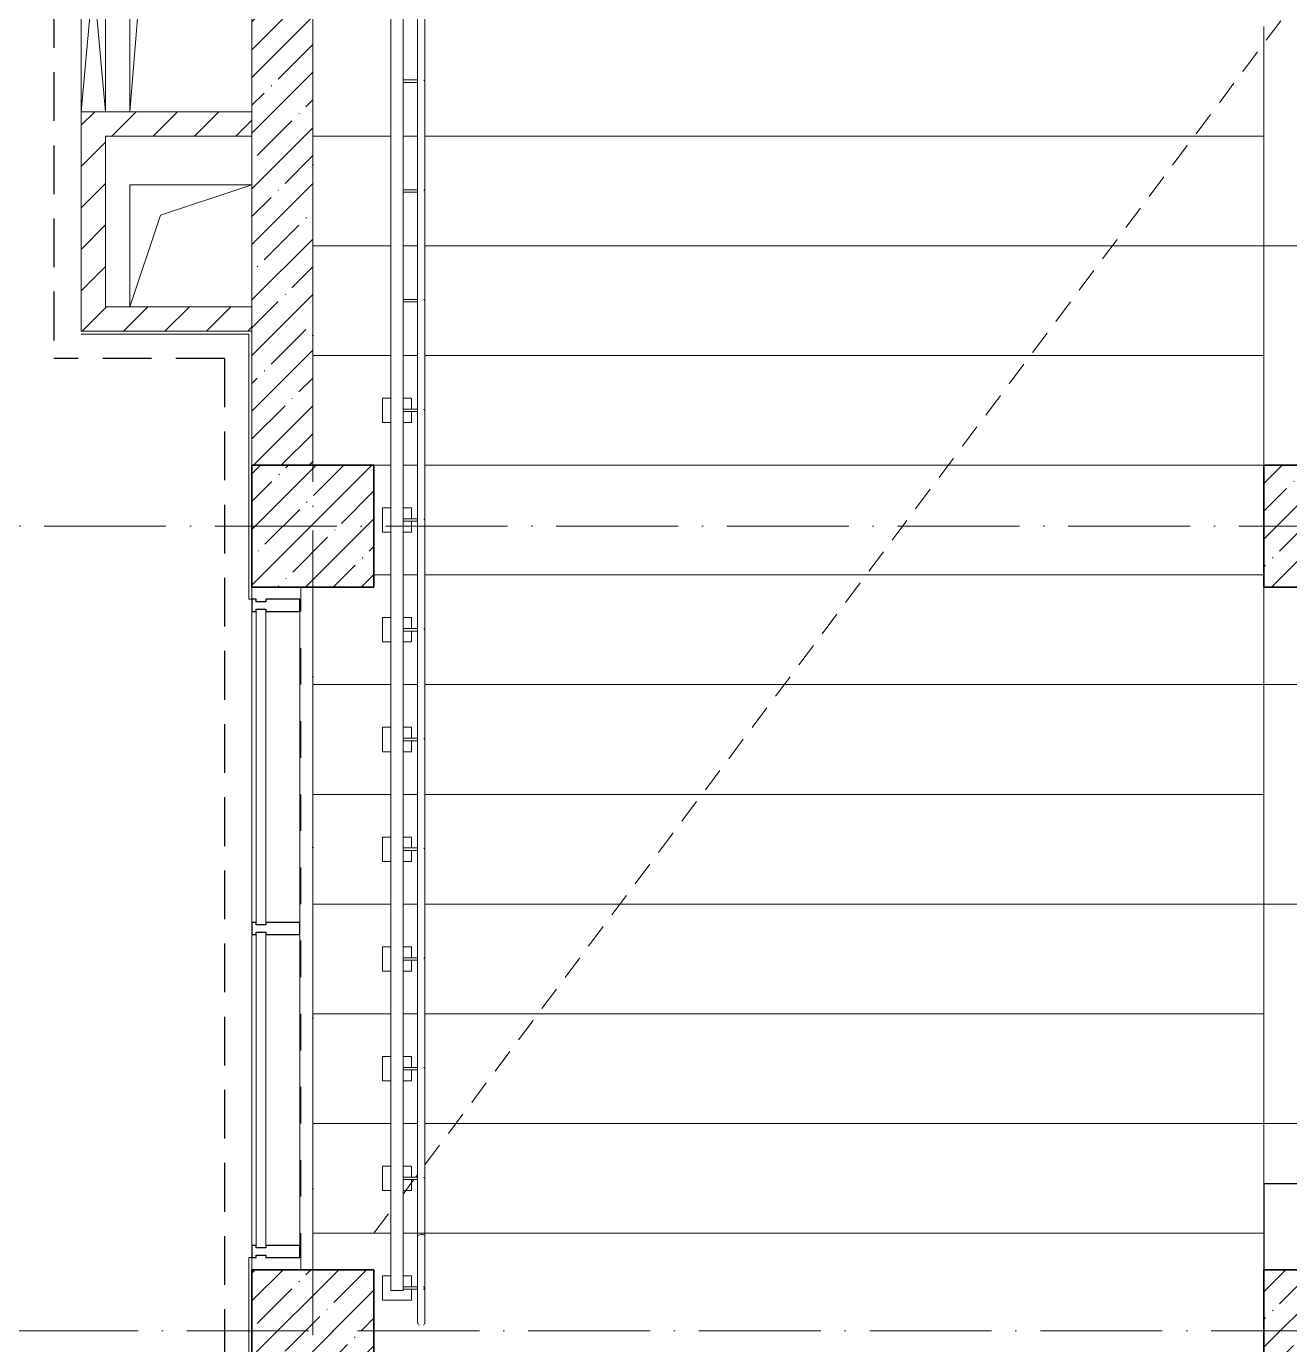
# Model space of a CAD drawing. Header units: millimetres. Extents: x -213536 to 1564669, y -45299 to 942238.
# Drawn here: x -199592 to -194411, y 199870 to 205277 of the extents above; entities that cross this region are included whole.
import ezdxf

# ---------------------------------------------------------------- set-up
doc = ezdxf.new("R2010")
doc.units = ezdxf.units.MM
for name, pattern in [('200_ШТРИХ_ш1п0_6_', [160, 100, -60]), ('50_200_ШТРИХ_1Т_ш5_п1_п1_', [700, 500, -100, 0, -100]), ('Штрих короткий', [300, 150, -150]), ('Штриховая _2 мм - 1 мм_', [300, 200, -100])]:
    doc.linetypes.add(name, pattern=pattern)
for name, color, linetype, lineweight in [('0-1', 7, 'Continuous', 5), ('0-2', 7, 'Continuous', 9), ('Импосты витража', 7, 'Continuous', 9), ('Импосты витража-1', 7, 'Continuous', 25), ('Контуры', 7, 'Continuous', 9), ('Линии подступенков', 7, 'Continuous', 9), ('Линии свеса', 7, 'Continuous', 9), ('Линии-1', 7, '200_ШТРИХ_ш1п0_6_', 9), ('Несущие колонны', 7, 'Continuous', 9), ('Несущие колонны-1', 7, 'Continuous', 35), ('Обобщенные модели', 7, 'Continuous', 9), ('Ограждение', 7, 'Continuous', 9), ('Оси-2', 7, '50_200_ШТРИХ_1Т_ш5_п1_п1_', 9), ('Остекление-1', 7, 'Continuous', 9), ('Перемычка-1', 7, 'Штрих короткий', 9), ('Стены-1', 7, 'Continuous', 13), ('Штриховка разреза-1', 7, 'Continuous', 9), ('Элементы узлов', 7, 'Continuous', 9)]:
    doc.layers.add(name, color=color, linetype=linetype, lineweight=lineweight)
doc.layers.add('СТ-1_1', color=7, linetype='Штриховая _2 мм - 1 мм_', lineweight=90, true_color=0x888888)
doc.layers.get('0-2').off()
pattern_1 = [(45, (0, 0), (-114.0493, 114.0493), []), (45, (114.05, 0), (-114.0493, 114.0493), [201.612, -40.322, 3.353, -36.97])]
pattern_2 = [(45, (0, 0), (-84.8528, 84.8528), [])]

# ---------------------------------------------------------------- blocks, each defined once
blk = doc.blocks.new('BSC_Колонна _Прямоугольная - 500х500-V116-АИ2_02_План отделки стен 2-го этажа _Часть 2_')
at = {"layer": 'Несущие колонны'}
h = blk.add_hatch(dxfattribs=at)
h.set_pattern_fill('FP_115', color=256, style=0, pattern_type=2)
h.set_pattern_definition([(45, (-12200, -19300), (-114.0493, 114.0493), []), (45, (-12085.95, -19300), (-114.0493, 114.0493), [201.612, -40.322, 3.353, -36.97])])
h.paths.add_polyline_path([(-250, -250), (250, -250), (250, 250), (-250, 250)], flags=0)
at = {"layer": 'Несущие колонны-1'}
for p, q in [((250, 250), (-250, 250)), ((-250, 250), (-250, -250)), ((250, -250), (250, 250)), ((-250, -250), (250, -250))]:
    blk.add_line(p, q, dxfattribs=at)
blk = doc.blocks.new('BSC_Колонна _Прямоугольная - 500х700-V121-АИ2_02_План отделки стен 2-го этажа _Часть 2_')
at = {"layer": 'Несущие колонны'}
h = blk.add_hatch(dxfattribs=at)
h.set_pattern_fill('FP_120', color=256, style=0, pattern_type=2)
h.set_pattern_definition([(315, (-19300, 16450), (114.0493, 114.0493), []), (315, (-19300, 16335.95), (114.0493, 114.0493), [201.612, -40.322, 3.353, -36.97])])
h.paths.add_polyline_path([(-250, 350), (-250, -350), (250, -350), (250, 350)], flags=0)
at = {"layer": 'Несущие колонны-1'}
for p, q in [((250, 350), (-250, 350)), ((-250, 350), (-250, -350)), ((250, -350), (250, 350)), ((-250, -350), (250, -350))]:
    blk.add_line(p, q, dxfattribs=at)
blk = doc.blocks.new('BSC_Колонна _Прямоугольная - 500х700-V145-АИ2_02_План отделки стен 2-го этажа _Часть 2_')
at = {"layer": 'Несущие колонны'}
h = blk.add_hatch(dxfattribs=at)
h.set_pattern_fill('FP_145', color=256, style=0, pattern_type=2)
h.set_pattern_definition([(315, (-16000, 16450), (114.0493, 114.0493), []), (315, (-16000, 16335.95), (114.0493, 114.0493), [201.612, -40.322, 3.353, -36.97])])
h.paths.add_polyline_path([(-250, 350), (-250, -350), (250, -350), (250, 350), (201.6, 350)], flags=0)
at = {"layer": 'Несущие колонны-1'}
for p, q in [((250, 350), (-250, 350)), ((-250, 350), (-250, -350)), ((250, -350), (250, 350)), ((-250, -350), (250, -350))]:
    blk.add_line(p, q, dxfattribs=at)
blk = doc.blocks.new('PNS_Панель прямоугольная2 - Нр_Стекло - 40мм-28950638-АИ2_02_План отделки стен 2-го этажа _Часть 2_')
at = {"layer": 'Остекление-1'}
for p, q in [((-637.5, 40), (637.5, 40)), ((-647.5, 0), (647.5, 0)), ((637.5, 0), (-637.5, 0))]:
    blk.add_line(p, q, dxfattribs=at)
blk = doc.blocks.new('Прямоугольный импост - Импост структурный с накладкой - 180мм-27189186-АИ2_02_План отделки стен 2-го этажа _Часть 2_')
at = {"layer": 'Импосты витража'}
for p, q in [((11950, 17675), (11950, 18950)), ((12147, 17675), (12147, 18950))]:
    blk.add_line(p, q, dxfattribs=at)
blk = doc.blocks.new('Прямоугольный импост - Импост структурный с накладкой - 180мм-26943387-АИ2_02_План отделки стен 2-го этажа _Часть 2_')
at = {"layer": 'Импосты витража-1'}
for p, q in [((-25, 0), (-25, 17)), ((-25, 17), (25, 17)), ((-15, 0), (-25, 0)), ((-15, -40), (-15, 0)), ((25, 0), (15, 0)), ((15, 0), (15, -40)), ((25, 17), (25, 0)), ((-25, -180), (-25, -40)), ((-25, -40), (-15, -40)), ((15, -40), (25, -40)), ((25, -40), (25, -180)), ((25, -180), (-25, -180))]:
    blk.add_line(p, q, dxfattribs=at)
blk = doc.blocks.new('AR_Отверстие прямоугольное _в плите_ - AR_Отверстие прямоугольное _в плите_-V231-АИ2_02_План отделки стен 2-го этажа _Часть 2_')
at = {"layer": 'Обобщенные модели'}
for p, q in [((250, 250), (-250, 250)), ((-250, 250), (-250, -250)), ((-125, 125), (250, 250)), ((-250, -250), (-125, 125))]:
    blk.add_line(p, q, dxfattribs=at)
blk = doc.blocks.new('AR_Отверстие прямоугольное _в плите_ - AR_Отверстие прямоугольное _в плите_-30552711-АИ2_02_План отделки стен 2-го этажа _Часть 2_')
at = {"layer": 'Обобщенные модели'}
for p, q in [((250, 550), (-250, 550)), ((-250, 550), (-250, -550)), ((-166.7, 466.7), (250, 550)), ((-250, -550), (-166.7, 466.7))]:
    blk.add_line(p, q, dxfattribs=at)
blk = doc.blocks.new('Ограждение_СКБ_Подвал1 - 145_Ограждение_СКБ_Актовый-27248847-АИ2_02_План отделки стен 2-го этажа _Часть 2_')
at = {"layer": 'Ограждение'}
for p, q in [((-200, 25), (12160, 25)), ((12160, 25), (12160, -25)), ((12160, -25), (-200, -25))]:
    blk.add_line(p, q, dxfattribs=at)
blk = doc.blocks.new('О_Полоса_Трапеция прямоугольная_Прокат_ГОСТ 1032 - Крепежная пластина 2-27249182-АИ2_02_План отделки стен 2-го этажа _Часть 2_')
at = {"layer": 'Ограждение'}
for p, q in [((0, 60), (0, 25)), ((100, 60), (0, 60)), ((100, 25), (100, 60)), ((0, -25), (0, -60)), ((100, -60), (100, -25)), ((45.2, -60), (0, -60)), ((100, -60), (54.8, -60))]:
    blk.add_line(p, q, dxfattribs=at)
blk = doc.blocks.new('О_Полоса_Трапеция прямоугольная_Прокат_ГОСТ 1032 - Крепежная пластина 2-V258-АИ2_02_План отделки стен 2-го этажа _Часть 2_')
at = {"layer": 'Ограждение'}
for p, q in [((0, 60), (0, 25)), ((100, 60), (0, 60)), ((100, -60), (100, 60)), ((0, -25), (0, -60)), ((45.2, -60), (0, -60)), ((100, -60), (54.8, -60))]:
    blk.add_line(p, q, dxfattribs=at)
blk = doc.blocks.new('О_Кронштейн_Форма Г_Круг_ГОСТ 25903 - О_Кронштейн_Форма Г_Круг_ГОСТ 2590-2006 2-33587490-АИ2_02_План отделки стен 2-го этажа _Часть 2_')
at = {"layer": 'Ограждение'}
for p, q in [((12627.5, 16180), (12570, 16180)), ((12570, 16170), (12627.5, 16170))]:
    blk.add_line(p, q, dxfattribs=at)
at = {"layer": 'Ограждение', "flags": 128}
for points in [[(12627.5, 16180), (12628.5, 16180), (12629.5, 16180)], [(12629.8, 16170), (12628.8, 16170), (12627.8, 16170), (12627.5, 16170)], [(12653.7, 16179.9), (12653.9, 16179.8), (12654.1, 16179.7), (12654.3, 16179.7), (12654.4, 16179.6), (12654.6, 16179.5), (12654.8, 16179.4), (12655, 16179.3), (12655.2, 16179.2), (12655.3, 16179.1), (12655.5, 16179), (12655.6, 16178.9), (12655.8, 16178.8), (12655.9, 16178.6), (12656.1, 16178.5), (12656.2, 16178.3), (12656.4, 16178.2), (12656.5, 16178), (12656.6, 16177.9), (12656.7, 16177.7), (12656.8, 16177.5), (12656.9, 16177.4), (12657, 16177.2), (12657.1, 16177), (12657.2, 16176.8), (12657.2, 16176.6), (12657.3, 16176.4), (12657.3, 16176.2), (12657.4, 16176), (12657.4, 16175.8), (12657.5, 16175.7), (12657.5, 16175.5), (12657.5, 16175.3), (12657.5, 16175.1), (12657.5, 16175)], [(12657.5, 16175), (12657.5, 16174.8), (12657.5, 16174.6), (12657.5, 16174.4), (12657.4, 16174.2), (12657.4, 16174), (12657.4, 16173.8), (12657.3, 16173.6), (12657.2, 16173.4), (12657.2, 16173.2), (12657.1, 16173.1), (12657, 16172.9), (12656.9, 16172.7), (12656.8, 16172.5), (12656.7, 16172.3), (12656.6, 16172.2), (12656.5, 16172), (12656.4, 16171.9), (12656.3, 16171.7), (12656.1, 16171.6), (12656, 16171.4), (12655.8, 16171.3), (12655.7, 16171.1), (12655.5, 16171), (12655.4, 16170.9), (12655.2, 16170.8), (12655, 16170.7), (12654.9, 16170.6), (12654.7, 16170.5), (12654.5, 16170.4), (12654.3, 16170.3), (12654.1, 16170.3), (12653.9, 16170.2), (12653.7, 16170.2)]]:
    blk.add_lwpolyline(points, dxfattribs=at)
blk = doc.blocks.new('О_Кронштейн_Форма Г_Круг_ГОСТ 25903 - О_Кронштейн_Форма Г_Круг_ГОСТ 2590-2006 2-V259-АИ2_02_План отделки стен 2-го этажа _Часть 2_')
at = {"layer": 'Ограждение'}
for p, q in [((12627.5, 16630), (12570, 16630)), ((12570, 16620), (12627.5, 16620))]:
    blk.add_line(p, q, dxfattribs=at)
at = {"layer": 'Ограждение', "flags": 128}
for points in [[(12627.5, 16630), (12628.5, 16630), (12629.5, 16630)], [(12629.8, 16620), (12628.8, 16620), (12627.8, 16620), (12627.5, 16620)], [(12654.8, 16629.4), (12655, 16629.3), (12655.2, 16629.2), (12655.3, 16629.1), (12655.5, 16629), (12655.6, 16628.9), (12655.8, 16628.8), (12655.9, 16628.6), (12656.1, 16628.5), (12656.2, 16628.3), (12656.4, 16628.2), (12656.5, 16628), (12656.6, 16627.9), (12656.7, 16627.7), (12656.8, 16627.5), (12656.9, 16627.4), (12657, 16627.2), (12657.1, 16627), (12657.2, 16626.8), (12657.2, 16626.6), (12657.3, 16626.4), (12657.3, 16626.2)]]:
    blk.add_lwpolyline(points, dxfattribs=at)
blk = doc.blocks.new('О_Кронштейн_Форма Г_Круг_ГОСТ 25903 - О_Кронштейн_Форма Г_Круг_ГОСТ 2590-2006 2-V260-АИ2_02_План отделки стен 2-го этажа _Часть 2_')
at = {"layer": 'Ограждение'}
for p, q in [((12627.5, 18430), (12570, 18430)), ((12570, 18420), (12627.5, 18420))]:
    blk.add_line(p, q, dxfattribs=at)
at = {"layer": 'Ограждение', "flags": 128}
for points in [[(12627.5, 18430), (12628.5, 18430), (12629.5, 18430)], [(12629.8, 18420), (12628.8, 18420), (12627.8, 18420), (12627.5, 18420)], [(12655, 18429.3), (12655.2, 18429.2), (12655.3, 18429.1), (12655.5, 18429), (12655.6, 18428.9), (12655.8, 18428.8), (12655.9, 18428.6), (12656.1, 18428.5), (12656.2, 18428.3), (12656.4, 18428.2), (12656.5, 18428), (12656.6, 18427.9), (12656.7, 18427.7), (12656.8, 18427.5), (12656.9, 18427.4), (12657, 18427.2), (12657.1, 18427), (12657.2, 18426.8), (12657.2, 18426.6), (12657.3, 18426.4), (12657.3, 18426.2)]]:
    blk.add_lwpolyline(points, dxfattribs=at)
blk = doc.blocks.new('О_Элемент поручня_Площадочный_Двухуровневый_ГОСТ 87322 - О_Элемент поручня_Площадочный_Двухуровневый_ГОСТ 8732-78-33684766-АИ2_02_План отделки стен 2-го этажа _Часть 2_')
at = {"layer": 'Ограждение'}
for p, q in [((310, 40), (0, 40)), ((0, 25), (0, 40)), ((0, 10), (0, 25)), ((0, 10), (310, 10)), ((312.8, 10), (310.6, 10))]:
    blk.add_line(p, q, dxfattribs=at)
at = {"layer": 'Ограждение', "flags": 128}
for points in [[(310, 40), (312.2, 40), (313.9, 40)], [(365, 40), (365, 40), (364.8, 40), (364.6, 40), (364.3, 40), (363.9, 40), (363.4, 40), (362.9, 40), (362.2, 40), (361.5, 40), (360.7, 40), (359.8, 40), (358.8, 40), (357.7, 40), (356.6, 40), (355.4, 40), (354.1, 40), (352.8, 40), (351.3, 40), (349.9, 40), (348.3, 40), (346.7, 40), (345, 40), (343.3, 40), (341.5, 40), (339.7, 40), (337.8, 40), (335.9, 40), (334, 40), (332, 40), (329.9, 40), (327.9, 40), (325.8, 40), (323.6, 40), (321.5, 40), (319.3, 40), (317.2, 40), (315, 40), (312.8, 40), (310.6, 40), (310, 40)], [(310, 10), (312.2, 10), (314.4, 10), (316.6, 10), (318.8, 10), (320.9, 10), (323.1, 10), (325.2, 10), (327.3, 10), (329.4, 10), (331.4, 10), (333.4, 10), (335.4, 10), (337.3, 10), (339.2, 10), (341.1, 10), (342.8, 10), (344.6, 10), (346.3, 10), (347.9, 10), (349.5, 10), (351, 10), (352.4, 10), (353.8, 10), (355.1, 10), (356.3, 10), (357.4, 10), (358.5, 10), (359.5, 10), (360.4, 10), (361.3, 10), (362, 10), (362.7, 10), (363.3, 10), (363.8, 10), (364.2, 10), (364.5, 10), (364.8, 10), (364.9, 10), (365, 10), (365, 10)], [(314.4, 40), (316.6, 40), (318.8, 40), (320.9, 40), (323.1, 40), (325.2, 40), (327.3, 40), (329.4, 40), (331.4, 40), (333.4, 40), (335.4, 40), (337.3, 40), (339.2, 40), (341.1, 40), (342.8, 40)], [(342.8, 10), (341.5, 10), (339.7, 10), (337.8, 10), (335.9, 10), (334, 10), (332, 10), (329.9, 10), (327.9, 10), (325.8, 10), (323.6, 10), (321.5, 10), (319.3, 10), (317.2, 10), (315, 10)], [(342.8, 40), (344.6, 40), (346.3, 40), (347.9, 40), (349.5, 40), (351, 40), (352.4, 40), (353.8, 40), (355.1, 40), (356.3, 40), (357.4, 40), (358.5, 40), (359.5, 40), (360.4, 40), (361.3, 40), (362, 40), (362.7, 40), (363.3, 40), (363.8, 40), (364.2, 40), (364.5, 40), (364.8, 40), (364.9, 40), (365, 40), (365, 40)], [(365, 10), (365, 10), (364.8, 10), (364.6, 10), (364.3, 10), (363.9, 10), (363.4, 10), (362.9, 10), (362.2, 10), (361.5, 10), (360.7, 10), (359.8, 10), (358.8, 10), (357.7, 10), (356.6, 10), (355.4, 10), (354.1, 10), (352.8, 10), (351.3, 10), (349.9, 10), (348.3, 10), (346.7, 10), (345, 10), (343.3, 10)], [(365, 40), (365.6, 40), (366.2, 40), (366.8, 39.9), (367.4, 39.8), (368, 39.7), (368.6, 39.6), (369.1, 39.4), (369.7, 39.2), (370.3, 39), (370.8, 38.8), (371.4, 38.6), (371.9, 38.3), (372.5, 38)], [(372.6, 12.1), (372.1, 11.8), (371.5, 11.5), (371, 11.2), (370.4, 11), (369.9, 10.8), (369.3, 10.6), (368.7, 10.5), (368.1, 10.3), (367.5, 10.2), (367, 10.1), (366.4, 10.1), (365.8, 10), (365.2, 10), (365, 10)], [(375.8, 35.5), (376.2, 35), (376.6, 34.6), (376.9, 34.1), (377.3, 33.6)], [(377.4, 16.5), (377, 16), (376.7, 15.6), (376.3, 15.1), (375.9, 14.7)]]:
    blk.add_lwpolyline(points, dxfattribs=at)
blk = doc.blocks.new('О_Элемент поручня_Маршевый_Труба_ГОСТ 8732-78 - О_Элемент поручня_Маршевый_Труба_ГОСТ 8732-78-33739345-АИ2_02_План отделки стен 2-го этажа _Часть 2_')
at = {"layer": 'Ограждение'}
for p, q in [((-4.7, 30), (-12254.2, 30)), ((-12254.2, 0), (-4.7, 0))]:
    blk.add_line(p, q, dxfattribs=at)
for start_param, end_param in [(4.712389, 6.544985), (2.879793, 3.141593), (3.141593, 4.712389)]:
    blk.add_ellipse((-12254.2, 15), major_axis=(0, 15), ratio=0.316146, start_param=start_param, end_param=end_param, dxfattribs=at)
blk = doc.blocks.new('Проем_Дверь_Прямоугольный - 2800х2800h_витражные проемы-35237045-АИ2_02_План отделки стен 2-го этажа _Часть 2_')
at = {"layer": 'Перемычка-1'}
for p, q in [((1400, 100), (-1400, 100)), ((1400, -100), (-1400, -100))]:
    blk.add_line(p, q, dxfattribs=at)
blk = doc.blocks.new('AR_Отверстие прямоугольное _в стене_ - AR_Отверстие прямоугольное _в стене__ОВ-36889588-АИ2_02_План отделки стен 2-го этажа _Часть 2_')
at = {"layer": 'Элементы узлов'}
for p, q in [((-550, -50), (-550, 50)), ((-550, 50), (550, 50)), ((550, 50), (-550, -50)), ((-550, 50), (550, -50)), ((550, 50), (-550, 50)), ((-550, 50), (-550, -50)), ((550, 50), (550, -50)), ((550, -50), (550, 50)), ((550, -50), (-550, -50)), ((-550, -50), (550, -50))]:
    blk.add_line(p, q, dxfattribs=at)
blk = doc.blocks.new('0125-Р-ОО-Ш2-АР-о_23_10_2024_rvt-1-АИ2_02_План отделки стен 2-го этажа _Часть 2_')
at = {"layer": 'Несущие колонны'}
h = blk.add_hatch(dxfattribs=at)
h.set_pattern_fill('FP_1', color=256, style=0, pattern_type=2)
h.set_pattern_definition(pattern_1)
h.paths.add_polyline_path([(11950, 15750), (12450, 15750), (12450, 16250), (11950, 16250), (11950, 16201.6)], flags=0)
at = {"layer": 'Штриховка разреза-1'}
h = blk.add_hatch(dxfattribs=at)
h.set_pattern_fill('FP_1', color=256, style=0, pattern_type=2)
h.set_pattern_definition(pattern_1)
h.paths.add_polyline_path([(11950, 19550), (12200, 19550), (12200, 23450), (11950, 23450), (11950, 19897.7)], flags=0)
h = blk.add_hatch(dxfattribs=at)
h.set_pattern_fill('FP_3', color=256, style=0, pattern_type=2)
h.set_pattern_definition(pattern_2)
h.paths.add_polyline_path([(11350, 20200), (11350, 21000), (11250, 21000), (11250, 20200)], flags=0)
h.paths.add_polyline_path([(11350, 22100), (11350, 23200), (11250, 23200), (11250, 22100), (11300, 22100)], flags=0)
h = blk.add_hatch(dxfattribs=at)
h.set_pattern_fill('FP_3', color=256, style=0, pattern_type=2)
h.set_pattern_definition(pattern_2)
h.paths.add_polyline_path([(11350, 20900), (11950, 20900), (11950, 21000), (11350, 21000)], flags=0)
h = blk.add_hatch(dxfattribs=at)
h.set_pattern_fill('FP_3', color=256, style=0, pattern_type=2)
h.set_pattern_definition(pattern_2)
h.paths.add_polyline_path([(11950, 20100), (11950, 20200), (11250, 20200), (11250, 20100), (11799.1, 20100)], flags=0)
at = {"layer": 'Контуры'}
for p, q in [((16100, 21350), (16100, 20450)), ((16100, 20900), (16100, 20450)), ((16100, 20450), (16100, 19550)), ((16100, 20000), (16100, 19550)), ((12200, 19050), (12200, 18650)), ((16100, 19050), (16100, 18650)), ((16100, 19050), (16100, 18650)), ((12200, 18650), (12200, 18200)), ((16100, 18650), (16100, 17750)), ((12200, 18200), (12200, 17750)), ((16100, 18200), (16100, 17750)), ((12200, 17750), (12200, 17300)), ((16100, 17750), (16100, 16850)), ((12200, 17300), (12200, 16850)), ((16100, 17300), (16100, 16850)), ((12200, 16850), (12200, 16400)), ((16100, 16850), (16100, 16250)), ((12520, 16400), (12200, 16400)), ((12629.8, 16400), (12570, 16400)), ((16100, 16400), (12659.8, 16400))]:
    blk.add_line(p, q, dxfattribs=at)
at = {"layer": 'Линии подступенков'}
for p, q in [((12520, 20900), (12200, 20900)), ((12629.9, 20900), (12570, 20900)), ((16100, 20900), (12659.8, 20900)), ((12520, 20450), (12200, 20450)), ((12629.9, 20450), (12570, 20450)), ((16100, 20450), (12659.8, 20450)), ((23700, 20450), (16100, 20450)), ((12520, 20000), (12200, 20000)), ((12629.9, 20000), (12570, 20000)), ((16100, 20000), (12659.8, 20000)), ((12520, 19550), (12450, 19550)), ((12629.9, 19550), (12570, 19550)), ((16100, 19550), (12659.8, 19550)), ((12520, 19100), (12450, 19100)), ((12629.9, 19100), (12570, 19100)), ((16100, 19100), (12659.8, 19100)), ((12520, 18650), (12200, 18650)), ((12629.9, 18650), (12570, 18650)), ((16100, 18650), (12659.8, 18650)), ((23700, 18650), (16100, 18650)), ((12520, 18200), (12200, 18200)), ((12629.9, 18200), (12570, 18200)), ((16100, 18200), (12659.8, 18200)), ((12520, 17750), (12200, 17750)), ((12629.8, 17750), (12570, 17750)), ((16100, 17750), (12659.8, 17750)), ((23700, 17750), (16100, 17750)), ((12520, 17300), (12200, 17300)), ((12629.8, 17300), (12570, 17300)), ((16100, 17300), (12659.8, 17300)), ((12520, 16850), (12200, 16850)), ((12629.8, 16850), (12570, 16850)), ((16100, 16850), (12659.8, 16850)), ((23700, 16850), (16100, 16850))]:
    blk.add_line(p, q, dxfattribs=at)
at = {"layer": 'Линии свеса'}
for p, q in [((12520, 20900), (12200, 20900)), ((12629.9, 20900), (12570, 20900)), ((16100, 20900), (12659.8, 20900)), ((12520, 20450), (12200, 20450)), ((12629.9, 20450), (12570, 20450)), ((16100, 20450), (12659.8, 20450)), ((23700, 20450), (16100, 20450)), ((12520, 20000), (12200, 20000)), ((12629.9, 20000), (12570, 20000)), ((16100, 20000), (12659.8, 20000)), ((12520, 19550), (12450, 19550)), ((12629.9, 19550), (12570, 19550)), ((16100, 19550), (12659.8, 19550)), ((12520, 19100), (12450, 19100)), ((12629.9, 19100), (12570, 19100)), ((16100, 19100), (12659.8, 19100)), ((12520, 18650), (12200, 18650)), ((12629.9, 18650), (12570, 18650)), ((16100, 18650), (12659.8, 18650)), ((23700, 18650), (16100, 18650)), ((12520, 18200), (12200, 18200)), ((12629.9, 18200), (12570, 18200)), ((16100, 18200), (12659.8, 18200)), ((12520, 17750), (12200, 17750)), ((12629.8, 17750), (12570, 17750)), ((16100, 17750), (12659.8, 17750)), ((23700, 17750), (16100, 17750)), ((12520, 17300), (12200, 17300)), ((12629.8, 17300), (12570, 17300)), ((16100, 17300), (12659.8, 17300)), ((12520, 16850), (12200, 16850)), ((12629.8, 16850), (12570, 16850)), ((16100, 16850), (12659.8, 16850)), ((23700, 16850), (16100, 16850))]:
    blk.add_line(p, q, dxfattribs=at)
at = {"layer": 'Линии-1'}
for p, q in [((12659.8, 16680.5), (25650, 34050)), ((12570, 16560.5), (12614.7, 16620.2)), ((12621.9, 16629.8), (12629.8, 16640.4)), ((12450, 16400), (12520, 16493.6))]:
    blk.add_line(p, q, dxfattribs=at)
at = {"layer": 'Несущие колонны-1'}
for p, q in [((12450, 16250), (11950, 16250)), ((11950, 16250), (11950, 15750)), ((12450, 15750), (12450, 16250))]:
    blk.add_line(p, q, dxfattribs=at)
at = {"layer": 'Стены-1'}
for p, q in [((12200, 19550), (12200, 23450)), ((11950, 23200), (11950, 19550)), ((11250, 21000), (11250, 20200)), ((11950, 21000), (11350, 21000)), ((11950, 20900), (11950, 21000)), ((11350, 20900), (11950, 20900)), ((11350, 20200), (11350, 20900)), ((11250, 20200), (11250, 20100)), ((11950, 20200), (11350, 20200)), ((11950, 20100), (11950, 20200)), ((11250, 20100), (11950, 20100))]:
    blk.add_line(p, q, dxfattribs=at)
at = {"layer": '0-2'}
for name, p, rotation in [('О_Элемент поручня_Маршевый_Труба_ГОСТ 8732-78 - О_Элемент поручня_Маршевый_Труба_ГОСТ 8732-78-33739345-АИ2_02_План отделки стен 2-го этажа _Часть 2_', (12659.8, 28643.9), 89.9999999999999), ('Ограждение_СКБ_Подвал1 - 145_Ограждение_СКБ_Актовый-27248847-АИ2_02_План отделки стен 2-го этажа _Часть 2_', (12545, 28325), 269.9999999999989), ('AR_Отверстие прямоугольное _в стене_ - AR_Отверстие прямоугольное _в стене__ОВ-36889588-АИ2_02_План отделки стен 2-го этажа _Часть 2_', (11300, 21550), 89.99999999999991), ('BSC_Колонна _Прямоугольная - 500х700-V121-АИ2_02_План отделки стен 2-го этажа _Часть 2_', (16450, 19300), 89.9999999999999), ('Проем_Дверь_Прямоугольный - 2800х2800h_витражные проемы-35237045-АИ2_02_План отделки стен 2-го этажа _Часть 2_', (12050, 17650), 269.9999999999999), ('PNS_Панель прямоугольная2 - Нр_Стекло - 40мм-28950638-АИ2_02_План отделки стен 2-го этажа _Часть 2_', (11967, 18312.5), 269.999999999999), ('PNS_Панель прямоугольная2 - Нр_Стекло - 40мм-28950638-АИ2_02_План отделки стен 2-го этажа _Часть 2_', (11967, 16987.5), 269.999999999999), ('О_Элемент поручня_Площадочный_Двухуровневый_ГОСТ 87322 - О_Элемент поручня_Площадочный_Двухуровневый_ГОСТ 8732-78-33684766-АИ2_02_План отделки стен 2-го этажа _Часть 2_', (12619.8, 16400), 270.0000000000002), ('BSC_Колонна _Прямоугольная - 500х700-V145-АИ2_02_План отделки стен 2-го этажа _Часть 2_', (16450, 16000), 89.9999999999999)]:
    blk.add_blockref(name, p, dxfattribs=dict(at, rotation=rotation))
for name, p in [('AR_Отверстие прямоугольное _в плите_ - AR_Отверстие прямоугольное _в плите_-30552711-АИ2_02_План отделки стен 2-го этажа _Часть 2_', (11700, 21550)), ('О_Кронштейн_Форма Г_Круг_ГОСТ 25903 - О_Кронштейн_Форма Г_Круг_ГОСТ 2590-2006 2-V260-АИ2_02_План отделки стен 2-го этажа _Часть 2_', (0, 2700)), ('AR_Отверстие прямоугольное _в плите_ - AR_Отверстие прямоугольное _в плите_-V231-АИ2_02_План отделки стен 2-го этажа _Часть 2_', (11700, 20450)), ('О_Кронштейн_Форма Г_Круг_ГОСТ 25903 - О_Кронштейн_Форма Г_Круг_ГОСТ 2590-2006 2-V260-АИ2_02_План отделки стен 2-го этажа _Часть 2_', (0, 2250)), ('О_Кронштейн_Форма Г_Круг_ГОСТ 25903 - О_Кронштейн_Форма Г_Круг_ГОСТ 2590-2006 2-V260-АИ2_02_План отделки стен 2-го этажа _Часть 2_', (0, 1800)), ('О_Кронштейн_Форма Г_Круг_ГОСТ 25903 - О_Кронштейн_Форма Г_Круг_ГОСТ 2590-2006 2-V260-АИ2_02_План отделки стен 2-го этажа _Часть 2_', (0, 1350)), ('BSC_Колонна _Прямоугольная - 500х500-V116-АИ2_02_План отделки стен 2-го этажа _Часть 2_', (12200, 19300)), ('О_Кронштейн_Форма Г_Круг_ГОСТ 25903 - О_Кронштейн_Форма Г_Круг_ГОСТ 2590-2006 2-V260-АИ2_02_План отделки стен 2-го этажа _Часть 2_', (0, 900)), ('Прямоугольный импост - Импост структурный с накладкой - 180мм-27189186-АИ2_02_План отделки стен 2-го этажа _Часть 2_', (0, 0)), ('О_Кронштейн_Форма Г_Круг_ГОСТ 25903 - О_Кронштейн_Форма Г_Круг_ГОСТ 2590-2006 2-V260-АИ2_02_План отделки стен 2-го этажа _Часть 2_', (0, 450)), ('О_Кронштейн_Форма Г_Круг_ГОСТ 25903 - О_Кронштейн_Форма Г_Круг_ГОСТ 2590-2006 2-V260-АИ2_02_План отделки стен 2-го этажа _Часть 2_', (0, 0)), ('О_Кронштейн_Форма Г_Круг_ГОСТ 25903 - О_Кронштейн_Форма Г_Круг_ГОСТ 2590-2006 2-V259-АИ2_02_План отделки стен 2-го этажа _Часть 2_', (0, 1350)), ('Прямоугольный импост - Импост структурный с накладкой - 180мм-27189186-АИ2_02_План отделки стен 2-го этажа _Часть 2_', (0, -1325)), ('О_Кронштейн_Форма Г_Круг_ГОСТ 25903 - О_Кронштейн_Форма Г_Круг_ГОСТ 2590-2006 2-V259-АИ2_02_План отделки стен 2-го этажа _Часть 2_', (0, 900)), ('О_Кронштейн_Форма Г_Круг_ГОСТ 25903 - О_Кронштейн_Форма Г_Круг_ГОСТ 2590-2006 2-V259-АИ2_02_План отделки стен 2-го этажа _Часть 2_', (0, 450)), ('О_Кронштейн_Форма Г_Круг_ГОСТ 25903 - О_Кронштейн_Форма Г_Круг_ГОСТ 2590-2006 2-V259-АИ2_02_План отделки стен 2-го этажа _Часть 2_', (0, 0)), ('О_Кронштейн_Форма Г_Круг_ГОСТ 25903 - О_Кронштейн_Форма Г_Круг_ГОСТ 2590-2006 2-33587490-АИ2_02_План отделки стен 2-го этажа _Часть 2_', (0, 0))]:
    blk.add_blockref(name, p, dxfattribs=at)
at = {"layer": '0-2', "extrusion": (0, 0, -1)}
for name, p, rotation in [('О_Полоса_Трапеция прямоугольная_Прокат_ГОСТ 1032 - Крепежная пластина 2-27249182-АИ2_02_План отделки стен 2-го этажа _Часть 2_', (-12545, 19825), 270.0000000000011), ('О_Полоса_Трапеция прямоугольная_Прокат_ГОСТ 1032 - Крепежная пластина 2-27249182-АИ2_02_План отделки стен 2-го этажа _Часть 2_', (-12545, 19375), 270.0000000000011), ('Прямоугольный импост - Импост структурный с накладкой - 180мм-26943387-АИ2_02_План отделки стен 2-го этажа _Часть 2_', (-11967, 18975), 270.000000000001), ('О_Полоса_Трапеция прямоугольная_Прокат_ГОСТ 1032 - Крепежная пластина 2-27249182-АИ2_02_План отделки стен 2-го этажа _Часть 2_', (-12545, 18925), 270.0000000000011), ('О_Полоса_Трапеция прямоугольная_Прокат_ГОСТ 1032 - Крепежная пластина 2-27249182-АИ2_02_План отделки стен 2-го этажа _Часть 2_', (-12545, 18475), 270.0000000000011), ('О_Полоса_Трапеция прямоугольная_Прокат_ГОСТ 1032 - Крепежная пластина 2-27249182-АИ2_02_План отделки стен 2-го этажа _Часть 2_', (-12545, 18025), 270.0000000000011), ('Прямоугольный импост - Импост структурный с накладкой - 180мм-26943387-АИ2_02_План отделки стен 2-го этажа _Часть 2_', (-11967, 17650), 270.000000000001), ('О_Полоса_Трапеция прямоугольная_Прокат_ГОСТ 1032 - Крепежная пластина 2-27249182-АИ2_02_План отделки стен 2-го этажа _Часть 2_', (-12545, 17575), 270.0000000000011), ('О_Полоса_Трапеция прямоугольная_Прокат_ГОСТ 1032 - Крепежная пластина 2-27249182-АИ2_02_План отделки стен 2-го этажа _Часть 2_', (-12545, 17125), 270.0000000000011), ('О_Полоса_Трапеция прямоугольная_Прокат_ГОСТ 1032 - Крепежная пластина 2-27249182-АИ2_02_План отделки стен 2-го этажа _Часть 2_', (-12545, 16675), 270.0000000000011), ('Прямоугольный импост - Импост структурный с накладкой - 180мм-26943387-АИ2_02_План отделки стен 2-го этажа _Часть 2_', (-11967, 16325), 270.000000000001), ('О_Полоса_Трапеция прямоугольная_Прокат_ГОСТ 1032 - Крепежная пластина 2-V258-АИ2_02_План отделки стен 2-го этажа _Часть 2_', (-12545, 16225), 270.0000000000011)]:
    blk.add_blockref(name, p, dxfattribs=dict(at, rotation=rotation))
blk = doc.blocks.new('Оси1')
at = {"layer": 'Оси-2'}
for p, q in [((218445.6, 210594.5), (218445.6, 264395.4)), ((234645.6, 232115.2), (203926.8, 232115.2)), ((203926.8, 228815.2), (234645.6, 228815.2))]:
    blk.add_line(p, q, dxfattribs=at)

msp = doc.modelspace()

# ---------------------------------------------------------------- linework, layer by layer
msp.add_lwpolyline([(-194517, 200177.3), (-187922.9, 200177.3), (-187922.9, 200529.4), (-194517, 200529.4)], close=True)
at = {"layer": 'СТ-1_1', "lineweight": 25}
for p, q in [((-199479, 212589.3), (-199479, 203915.3)), ((-198779, 203915.3), (-199479, 203915.3)), ((-198779, 203915.3), (-198779, 195295.3))]:
    msp.add_line(p, q, dxfattribs=at)
at = {"layer": 'Стены-1'}
for p, q in [((-198667, 204027.3), (-199367, 204027.3)), ((-199367, 204015.3), (-198679, 204015.3)), ((-198679, 204015.3), (-198679, 202927.3)), ((-198667, 203477.3), (-198667, 204027.3)), ((-198679, 202927.3), (-198667, 202927.3)), ((-198667, 202927.3), (-198667, 202977.3)), ((-198667, 200227.3), (-198679, 200227.3)), ((-198679, 200227.3), (-198679, 199624.3)), ((-198667, 199624.3), (-198667, 200227.3))]:
    msp.add_line(p, q, dxfattribs=at)

# ---------------------------------------------------------------- block references
at = {"color": 2, "lineweight": 30}
msp.add_blockref('Оси1', (-416862.6, -28888), dxfattribs=at)
at = {"layer": '0-1'}
msp.add_blockref('0125-Р-ОО-Ш2-АР-о_23_10_2024_rvt-1-АИ2_02_План отделки стен 2-го этажа _Часть 2_', (-210617, 183927.3), dxfattribs=at)

doc.saveas('drawing.dxf')
